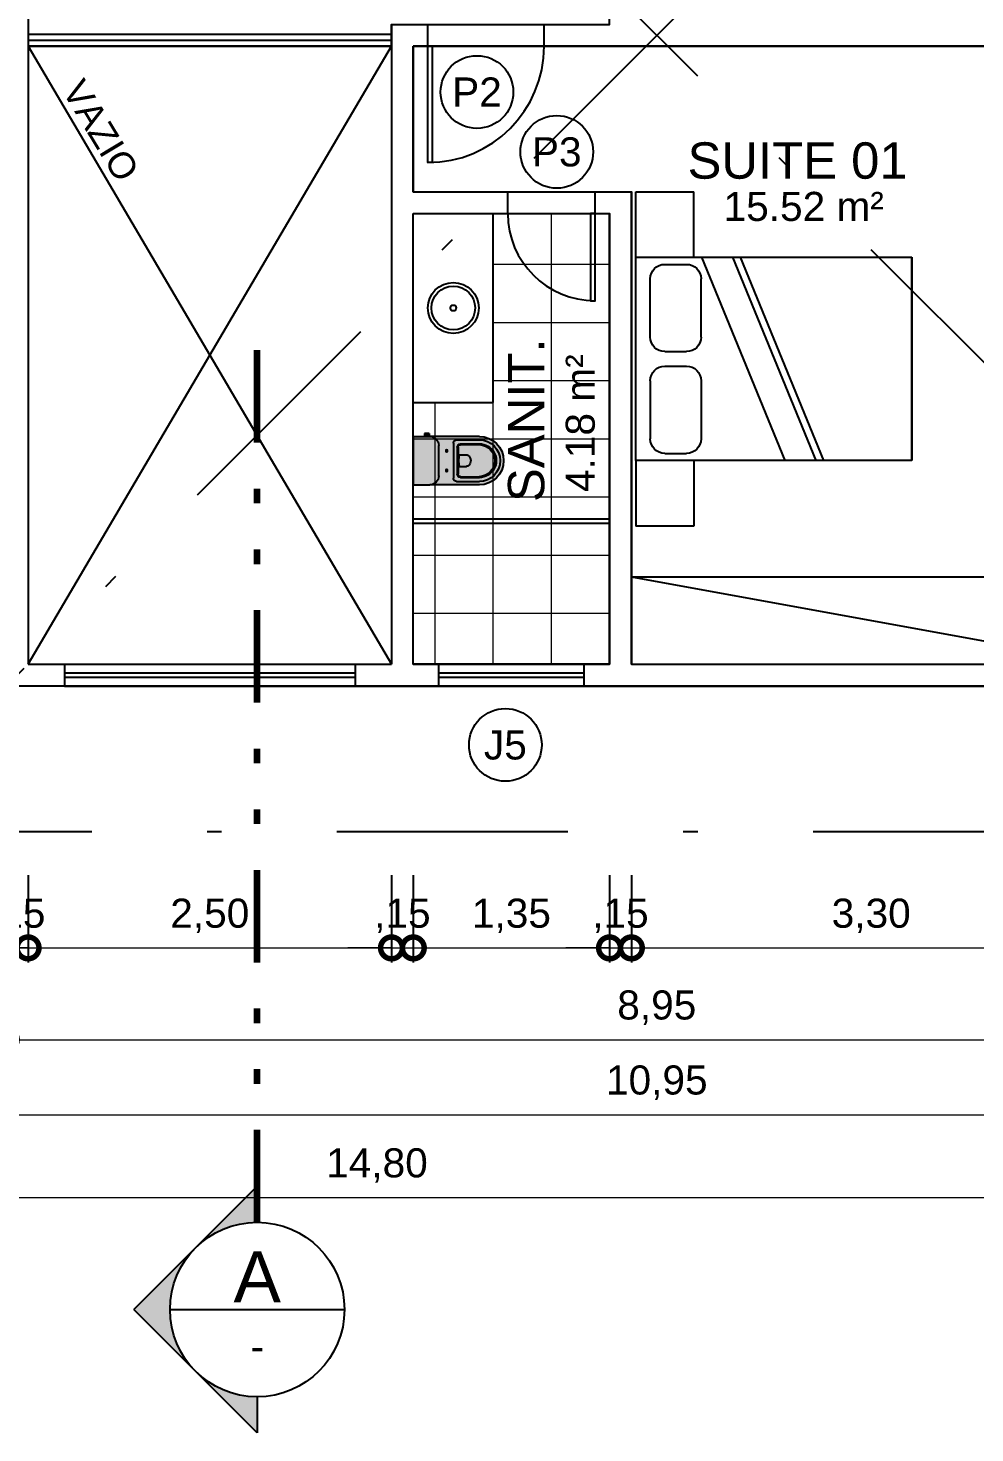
# Model space of a CAD drawing. Header units: metres. Extents: x 47788.9 to 47882.9, y 23411 to 23449.6.
# Drawn here: x 47798.4 to 47804.91, y 23415.83 to 23425.49 of the extents above; entities that cross this region are included whole.
import ezdxf
from ezdxf.enums import TextEntityAlignment as Align

# ---------------------------------------------------------------- set-up
doc = ezdxf.new("R2010")
doc.units = ezdxf.units.M
doc.header["$LTSCALE"] = 0.25
doc.linetypes.add('DASHDOT2', pattern=[12.7, 6.35, -3.175, 0, -3.175])
doc.linetypes.add('DIVIDEX2', pattern=[63.5, 25.4, -12.7, 0, -12.7, 0, -12.7])
for name, color, linetype in [('0 @ 0.1', 7, 'Continuous'), ('ARQ_ALV CT', 5, 'Continuous'), ('ARQ_ESQ CT', 30, 'Continuous'), ('ARQ_GRADIL', 2, 'Continuous'), ('ARQ_MOB 01', 1, 'Continuous'), ('ARQ_PISO 01', 1, 'Continuous'), ('ARQ_PROJ SUP', 1, 'DASHDOT2'), ('ARQ_SAN 01', 1, 'Continuous'), ('ARQ_SAN 02', 2, 'Continuous'), ('ARQ_SIMB 01', 1, 'Continuous'), ('ARQ_TXT 01', 1, 'Continuous'), ('LOUÇA', 2, 'Continuous'), ('SIMB_01', 1, 'Continuous'), ('SIMB_02', 2, 'Continuous'), ('SIMB_PREENCHIMENTO', 253, 'Continuous'), ('SIMB_TXT', 1, 'Continuous')]:
    doc.layers.add(name, color=color, linetype=linetype)
doc.layers.add('ARQ_0_AREAS', color=7, linetype='Continuous', true_color=0x5a1694, plot=False)
doc.layers.add('ARQ_CINZA 03', color=252, linetype='Continuous', lineweight=9)
doc.layers.add('SIMB_LCT', color=252, linetype='DIVIDEX2', lineweight=100)
doc.layers.add('ARQ_COTA_AZUL', color=5, linetype='Continuous', lineweight=20, true_color=0x0000ff)
doc.styles.add('Annot_1.8mm', font='arial.ttf', dxfattribs={"height": 1.8})
doc.styles.add('Annot_2.0mm', font='arial.ttf', dxfattribs={"height": 2})
doc.styles.add('Annot_2.5mm', font='arial.ttf', dxfattribs={"height": 2.5})
doc.styles.add('cota', font='arial.ttf')
doc.styles.add('SIMB', font='arial.ttf')
doc.dimstyles.new('Info 01 - annot', dxfattribs={"dimtxt": 2, "dimasz": 3, "dimexe": 1, "dimexo": 1, "dimgap": 1, "dimtad": 1, "dimzin": 4, "dimtxsty": 'cota', "dimblk": 'DOTSMALL', "dimcen": 2, "dimdle": 1, "dimclrd": 256, "dimclre": 256, "dimclrt": 1, "dimazin": 2, "dimtfac": 0.09, "dimtix": 1, "dimtmove": 2, "dimatfit": 2, "dimfxl": 5, "dimfxlon": 1, "dimtolj": 1, "dimtzin": 4, "dimlwd": -1, "dimarcsym": 1})

# ---------------------------------------------------------------- blocks, each defined once
blk = doc.blocks.new('*U158')
at = {"layer": 'SIMB_PREENCHIMENTO', "transparency": 33554587}
h = blk.add_hatch(color=256, dxfattribs=at)
h.dxf.hatch_style = 1
h.paths.add_polyline_path([(0, 8.483), (-4.152, 4.332, -0.401827), (4.152, 4.332)])
h = blk.add_hatch(color=256, dxfattribs=at)
h.dxf.hatch_style = 1
h.paths.add_polyline_path([(-4.332, 4.152), (-8.483, 0), (-6, 0, -0.193399)])
h = blk.add_hatch(color=256, dxfattribs=at)
h.dxf.hatch_style = 1
h.paths.add_polyline_path([(4.332, 4.152, -0.193399), (6, 0), (8.483, 0)])
at = {"layer": 'SIMB_01'}
for p, q in [((-8.483, 0), (0, 8.483)), ((8.483, 0), (0, 8.483)), ((0, 6), (0, -6)), ((-6, 0), (-8.483, 0)), ((6, 0), (8.483, 0))]:
    blk.add_line(p, q, dxfattribs=at)
blk.add_circle((0, 0), 6, dxfattribs=at)
at = {"layer": 'SIMB_LCT'}
blk.add_line((6, 0), (69.061, 0), dxfattribs=at)
at = {"layer": 'SIMB_TXT', "style": 'SIMB'}
for tag, height, p in [('000', 3.5, (2.25, 0)), ('999', 2, (-2.525, 0))]:
    blk.add_attdef(tag, text='', height=height, rotation=270, dxfattribs=at).set_placement(p, align=Align.MIDDLE_CENTER)
blk = doc.blocks.new('VASO_BELL')
at = {"true_color": 0xffffff}
h = blk.add_hatch(color=7, dxfattribs=at)
h.dxf.hatch_style = 1
edge = h.paths.add_edge_path()
edge.add_line((0, 0), (0.37, 0))
edge.add_line((0.37, 0), (0.37, -0.126))
edge.add_line((0.37, -0.126), (0.37, -0.505))
edge.add_arc((0.185, -0.505), 0.185, -180, 0, ccw=False)
edge.add_line((0, -0.505), (0, -0.126))
edge.add_line((0, -0.126), (0, 0))
h = blk.add_hatch(color=7, dxfattribs=at)
h.dxf.hatch_style = 1
h.paths.add_polyline_path([(-0.007, -0.086), (-0.022, -0.086), (-0.022, -0.121), (-0.007, -0.121)])
h = blk.add_hatch(color=7, dxfattribs=at)
h.dxf.hatch_style = 1
h.paths.add_polyline_path([(0, -0.089), (-0.007, -0.089), (-0.007, -0.117), (0, -0.117)])
at = {"layer": 'ARQ_SAN 01'}
for p, q in [((0.056, -0.361), (0.056, -0.505)), ((0.062, -0.361), (0.062, -0.505)), ((0.082, -0.336), (0.288, -0.336)), ((0.082, -0.342), (0.288, -0.342)), ((0.141, -0.353), (0.141, -0.406)), ((0.229, -0.353), (0.229, -0.406)), ((0.308, -0.361), (0.308, -0.505)), ((0.314, -0.361), (0.314, -0.505))]:
    blk.add_line(p, q, dxfattribs=at)
for centre in [(0.11, -0.255), (0.26, -0.255)]:
    blk.add_circle(centre, 0.0075, dxfattribs=at)
for centre, radius, start, end in [((0.082, -0.361), 0.025, 90, 180), ((0.082, -0.361), 0.019, 90, 180), ((0.191, -0.592), 0.244, 91.4264, 101.8331), ((0.168, -0.406), 0.027, 180, 229.1678), ((0.185, -0.386), 0.053, 229.1678, 310.8322), ((0.179, -0.592), 0.244, 78.1669, 88.5736), ((0.202, -0.406), 0.027, 310.8322, 0), ((0.288, -0.361), 0.025, 0, 90), ((0.288, -0.361), 0.019, 0, 90), ((0.185, -0.505), 0.129, 179.7773, 0.2227), ((0.185, -0.499), 0.123, 182.6006, 357.3994)]:
    blk.add_arc(centre, radius, start, end, dxfattribs=at)
at = {"layer": 'ARQ_SAN 02'}
for p, q in [((0, 0), (0, -0.126)), ((0, 0), (0.37, 0)), ((0.37, 0), (0.37, -0.126)), ((-0.022, -0.086), (-0.007, -0.086)), ((-0.022, -0.121), (-0.022, -0.086)), ((-0.007, -0.121), (-0.007, -0.086)), ((0, -0.089), (-0.007, -0.089)), ((-0.022, -0.121), (-0.007, -0.121)), ((0, -0.117), (-0.007, -0.117)), ((0, -0.505), (0, -0.126)), ((0.301, -0.195), (0.069, -0.195)), ((0.37, -0.505), (0.37, -0.126)), ((0.051, -0.306), (0.319, -0.306)), ((0.026, -0.331), (0.026, -0.505)), ((0.344, -0.331), (0.344, -0.505))]:
    blk.add_line(p, q, dxfattribs=at)
for centre, radius, start, end in [((0.069, -0.126), 0.069, 180, 270), ((0.301, -0.126), 0.069, 270, 0), ((0.051, -0.331), 0.025, 90, 180), ((0.319, -0.331), 0.025, 0, 90), ((0.185, -0.505), 0.185, 180, 0), ((0.185, -0.505), 0.159, 180, 0)]:
    blk.add_arc(centre, radius, start, end, dxfattribs=at)
blk = doc.blocks.new('_DotSmall')
at = {"color": 0, "linetype": 'ByBlock', "const_width": 0.5}
blk.add_lwpolyline([(-0.0625, 0, 1), (0.0625, 0, 1)], format="xyb", close=True, dxfattribs=at)
blk = doc.blocks.new('*D47')
at = {"layer": 'ARQ_COTA_AZUL', "lineweight": -2, "transparency": 16777216}
for p, q in [((47798.3978, 23419.6617), (47798.3978, 23419.0617)), ((47800.8978, 23419.6617), (47800.8978, 23419.0617))]:
    blk.add_line(p, q, dxfattribs=at)
at = {"layer": 'ARQ_COTA_AZUL', "transparency": 16777216}
blk.add_line((47798.2978, 23419.1617), (47800.9978, 23419.1617), dxfattribs=at)
at = {"layer": 'Defpoints', "color": 0, "transparency": 16777216}
for p in [(47798.3978, 23421.1128), (47800.8978, 23421.1128), (47800.8978, 23419.1617)]:
    blk.add_point(p, dxfattribs=at)
at = {"layer": 'ARQ_COTA_AZUL', "transparency": 16777216, "xscale": 0.3, "yscale": 0.3, "zscale": 0.3, "rotation": 180}
blk.add_blockref('_DotSmall', (47798.3978, 23419.1617), dxfattribs=at)
at = {"layer": 'ARQ_COTA_AZUL', "transparency": 16777216, "xscale": 0.3, "yscale": 0.3, "zscale": 0.3}
blk.add_blockref('_DotSmall', (47800.8978, 23419.1617), dxfattribs=at)
at = {"layer": 'ARQ_COTA_AZUL', "color": 1, "transparency": 16777216, "insert": (47799.6478, 23419.3819), "char_height": 0.2, "attachment_point": 5, "style": 'cota'}
blk.add_mtext('\\A1;2,50', dxfattribs=at)
blk = doc.blocks.new('*D48')
at = {"layer": 'ARQ_COTA_AZUL', "lineweight": -2, "transparency": 16777216}
for p, q in [((47800.8978, 23419.6617), (47800.8978, 23419.0617)), ((47801.0478, 23419.6617), (47801.0478, 23419.0617))]:
    blk.add_line(p, q, dxfattribs=at)
at = {"layer": 'ARQ_COTA_AZUL', "transparency": 16777216}
for p, q in [((47800.8978, 23419.1617), (47800.5978, 23419.1617)), ((47800.8978, 23419.1617), (47801.0478, 23419.1617)), ((47801.0478, 23419.1617), (47801.3478, 23419.1617))]:
    blk.add_line(p, q, dxfattribs=at)
at = {"layer": 'Defpoints', "color": 0, "transparency": 16777216}
for p in [(47800.8978, 23421.1128), (47801.0478, 23421.1128), (47801.0478, 23419.1617)]:
    blk.add_point(p, dxfattribs=at)
at = {"layer": 'ARQ_COTA_AZUL', "transparency": 16777216, "xscale": 0.3, "yscale": 0.3, "zscale": 0.3}
blk.add_blockref('_DotSmall', (47800.8978, 23419.1617), dxfattribs=at)
at = {"layer": 'ARQ_COTA_AZUL', "transparency": 16777216, "xscale": 0.3, "yscale": 0.3, "zscale": 0.3, "rotation": 180}
blk.add_blockref('_DotSmall', (47801.0478, 23419.1617), dxfattribs=at)
at = {"layer": 'ARQ_COTA_AZUL', "color": 1, "transparency": 16777216, "insert": (47800.9728, 23419.3819), "char_height": 0.2, "attachment_point": 5, "style": 'cota'}
blk.add_mtext('\\A1;,15', dxfattribs=at)
blk = doc.blocks.new('*D49')
at = {"layer": 'ARQ_COTA_AZUL', "lineweight": -2, "transparency": 16777216}
for p, q in [((47801.0478, 23419.6617), (47801.0478, 23419.0617)), ((47802.3978, 23419.6617), (47802.3978, 23419.0617))]:
    blk.add_line(p, q, dxfattribs=at)
at = {"layer": 'ARQ_COTA_AZUL', "transparency": 16777216}
blk.add_line((47800.9478, 23419.1617), (47802.4978, 23419.1617), dxfattribs=at)
at = {"layer": 'Defpoints', "color": 0, "transparency": 16777216}
for p in [(47801.0478, 23421.1128), (47802.3978, 23421.1128), (47802.3978, 23419.1617)]:
    blk.add_point(p, dxfattribs=at)
at = {"layer": 'ARQ_COTA_AZUL', "transparency": 16777216, "xscale": 0.3, "yscale": 0.3, "zscale": 0.3, "rotation": 180}
blk.add_blockref('_DotSmall', (47801.0478, 23419.1617), dxfattribs=at)
at = {"layer": 'ARQ_COTA_AZUL', "transparency": 16777216, "xscale": 0.3, "yscale": 0.3, "zscale": 0.3}
blk.add_blockref('_DotSmall', (47802.3978, 23419.1617), dxfattribs=at)
at = {"layer": 'ARQ_COTA_AZUL', "color": 1, "transparency": 16777216, "insert": (47801.7228, 23419.3819), "char_height": 0.2, "attachment_point": 5, "style": 'cota'}
blk.add_mtext('\\A1;1,35', dxfattribs=at)
blk = doc.blocks.new('*D50')
at = {"layer": 'ARQ_COTA_AZUL', "lineweight": -2, "transparency": 16777216}
for p, q in [((47802.3978, 23419.6617), (47802.3978, 23419.0617)), ((47802.5478, 23419.6617), (47802.5478, 23419.0617))]:
    blk.add_line(p, q, dxfattribs=at)
at = {"layer": 'ARQ_COTA_AZUL', "transparency": 16777216}
for p, q in [((47802.3978, 23419.1617), (47802.0978, 23419.1617)), ((47802.3978, 23419.1617), (47802.5478, 23419.1617)), ((47802.5478, 23419.1617), (47802.8478, 23419.1617))]:
    blk.add_line(p, q, dxfattribs=at)
at = {"layer": 'Defpoints', "color": 0, "transparency": 16777216}
for p in [(47802.3978, 23421.1128), (47802.5478, 23421.1128), (47802.5478, 23419.1617)]:
    blk.add_point(p, dxfattribs=at)
at = {"layer": 'ARQ_COTA_AZUL', "transparency": 16777216, "xscale": 0.3, "yscale": 0.3, "zscale": 0.3}
blk.add_blockref('_DotSmall', (47802.3978, 23419.1617), dxfattribs=at)
at = {"layer": 'ARQ_COTA_AZUL', "transparency": 16777216, "xscale": 0.3, "yscale": 0.3, "zscale": 0.3, "rotation": 180}
blk.add_blockref('_DotSmall', (47802.5478, 23419.1617), dxfattribs=at)
at = {"layer": 'ARQ_COTA_AZUL', "color": 1, "transparency": 16777216, "insert": (47802.4728, 23419.3819), "char_height": 0.2, "attachment_point": 5, "style": 'cota'}
blk.add_mtext('\\A1;,15', dxfattribs=at)
blk = doc.blocks.new('*D51')
at = {"layer": 'ARQ_COTA_AZUL', "lineweight": -2, "transparency": 16777216}
for p, q in [((47802.5478, 23419.6617), (47802.5478, 23419.0617)), ((47805.8478, 23419.6617), (47805.8478, 23419.0617))]:
    blk.add_line(p, q, dxfattribs=at)
at = {"layer": 'ARQ_COTA_AZUL', "transparency": 16777216}
blk.add_line((47802.4478, 23419.1617), (47805.9478, 23419.1617), dxfattribs=at)
at = {"layer": 'Defpoints', "color": 0, "transparency": 16777216}
for p in [(47802.5478, 23421.1128), (47805.8478, 23421.1128), (47805.8478, 23419.1617)]:
    blk.add_point(p, dxfattribs=at)
at = {"layer": 'ARQ_COTA_AZUL', "transparency": 16777216, "xscale": 0.3, "yscale": 0.3, "zscale": 0.3, "rotation": 180}
blk.add_blockref('_DotSmall', (47802.5478, 23419.1617), dxfattribs=at)
at = {"layer": 'ARQ_COTA_AZUL', "transparency": 16777216, "xscale": 0.3, "yscale": 0.3, "zscale": 0.3}
blk.add_blockref('_DotSmall', (47805.8478, 23419.1617), dxfattribs=at)
at = {"layer": 'ARQ_COTA_AZUL', "color": 1, "transparency": 16777216, "insert": (47804.1978, 23419.3819), "char_height": 0.2, "attachment_point": 5, "style": 'cota'}
blk.add_mtext('\\A1;3,30', dxfattribs=at)
blk = doc.blocks.new('*U25')
at = {"layer": 'SIMB_02'}
blk.add_circle((0, 0), 2.5, dxfattribs=at)
at = {"layer": 'SIMB_TXT', "style": 'SIMB'}
blk.add_attdef('CDESQ', text='', height=2, dxfattribs=at).set_placement((0, 0), align=Align.MIDDLE_CENTER)
blk = doc.blocks.new('*D107')
at = {"layer": 'ARQ_COTA_AZUL', "lineweight": -2, "transparency": 16777216}
for p, q in [((47798.2478, 23419.0305), (47798.2478, 23418.4305)), ((47807.1978, 23419.0305), (47807.1978, 23418.4305))]:
    blk.add_line(p, q, dxfattribs=at)
at = {"layer": 'ARQ_COTA_AZUL', "transparency": 16777216}
blk.add_line((47798.1478, 23418.5305), (47807.2978, 23418.5305), dxfattribs=at)
at = {"layer": 'Defpoints', "color": 0, "transparency": 16777216}
for p in [(47798.2478, 23422.2128), (47807.1978, 23420.9628), (47807.1978, 23418.5305)]:
    blk.add_point(p, dxfattribs=at)
at = {"layer": 'ARQ_COTA_AZUL', "transparency": 16777216, "xscale": 0.3, "yscale": 0.3, "zscale": 0.3, "rotation": 180}
blk.add_blockref('_DotSmall', (47798.2478, 23418.5305), dxfattribs=at)
at = {"layer": 'ARQ_COTA_AZUL', "transparency": 16777216, "xscale": 0.3, "yscale": 0.3, "zscale": 0.3}
blk.add_blockref('_DotSmall', (47807.1978, 23418.5305), dxfattribs=at)
at = {"layer": 'ARQ_COTA_AZUL', "color": 1, "transparency": 16777216, "insert": (47802.7228, 23418.7507), "char_height": 0.2, "attachment_point": 5, "style": 'cota'}
blk.add_mtext('\\A1;8,95', dxfattribs=at)
blk = doc.blocks.new('*D109')
at = {"layer": 'ARQ_COTA_AZUL', "lineweight": -2, "transparency": 16777216}
for p, q in [((47797.2478, 23418.5145), (47797.2478, 23417.9145)), ((47808.1978, 23418.5145), (47808.1978, 23417.9145))]:
    blk.add_line(p, q, dxfattribs=at)
at = {"layer": 'ARQ_COTA_AZUL', "transparency": 16777216}
blk.add_line((47797.1478, 23418.0145), (47808.2978, 23418.0145), dxfattribs=at)
at = {"layer": 'Defpoints', "color": 0, "transparency": 16777216}
for p in [(47797.2478, 23419.9628), (47808.1978, 23419.9628), (47808.1978, 23418.0145)]:
    blk.add_point(p, dxfattribs=at)
at = {"layer": 'ARQ_COTA_AZUL', "transparency": 16777216, "xscale": 0.3, "yscale": 0.3, "zscale": 0.3, "rotation": 180}
blk.add_blockref('_DotSmall', (47797.2478, 23418.0145), dxfattribs=at)
at = {"layer": 'ARQ_COTA_AZUL', "transparency": 16777216, "xscale": 0.3, "yscale": 0.3, "zscale": 0.3}
blk.add_blockref('_DotSmall', (47808.1978, 23418.0145), dxfattribs=at)
at = {"layer": 'ARQ_COTA_AZUL', "color": 1, "transparency": 16777216, "insert": (47802.7228, 23418.2347), "char_height": 0.2, "attachment_point": 5, "style": 'cota'}
blk.add_mtext('\\A1;10,95', dxfattribs=at)
blk = doc.blocks.new('*D123')
at = {"layer": 'ARQ_COTA_AZUL', "transparency": 16777216}
blk.add_line((47809.1805, 23421.0128), (47809.1805, 23424.3128), dxfattribs=at)
at = {"layer": 'ARQ_COTA_AZUL', "lineweight": -2, "transparency": 16777216}
for p, q in [((47808.6805, 23424.2128), (47809.2805, 23424.2128)), ((47808.6805, 23421.1128), (47809.2805, 23421.1128))]:
    blk.add_line(p, q, dxfattribs=at)
at = {"layer": 'Defpoints', "color": 0, "transparency": 16777216}
for p in [(47802.3978, 23424.2128), (47809.1805, 23424.2128), (47807.1978, 23421.1128)]:
    blk.add_point(p, dxfattribs=at)
at = {"layer": 'ARQ_COTA_AZUL', "transparency": 16777216, "xscale": 0.3, "yscale": 0.3, "zscale": 0.3}
for p, rotation in [((47809.1805, 23424.2128), 90), ((47809.1805, 23421.1128), 270)]:
    blk.add_blockref('_DotSmall', p, dxfattribs=dict(at, rotation=rotation))
at = {"layer": 'ARQ_COTA_AZUL', "color": 1, "transparency": 16777216, "insert": (47808.9603, 23422.6628), "char_height": 0.2, "attachment_point": 5, "rotation": 90, "style": 'cota'}
blk.add_mtext('\\A1;3,10', dxfattribs=at)
blk = doc.blocks.new('*D124')
at = {"layer": 'ARQ_COTA_AZUL', "transparency": 16777216}
for p, q in [((47809.2055, 23424.3628), (47809.2055, 23424.6628)), ((47809.2055, 23424.2128), (47809.2055, 23424.3628)), ((47809.2055, 23424.2128), (47809.2055, 23423.9128))]:
    blk.add_line(p, q, dxfattribs=at)
at = {"layer": 'ARQ_COTA_AZUL', "lineweight": -2, "transparency": 16777216}
for p, q in [((47808.7055, 23424.3628), (47809.3055, 23424.3628)), ((47808.7055, 23424.2128), (47809.3055, 23424.2128))]:
    blk.add_line(p, q, dxfattribs=at)
at = {"layer": 'Defpoints', "color": 0, "transparency": 16777216}
for p in [(47802.4228, 23424.3628), (47809.2055, 23424.3628), (47802.3978, 23424.2128)]:
    blk.add_point(p, dxfattribs=at)
at = {"layer": 'ARQ_COTA_AZUL', "transparency": 16777216, "xscale": 0.3, "yscale": 0.3, "zscale": 0.3}
for p, rotation in [((47809.2055, 23424.3628), 270), ((47809.2055, 23424.2128), 90)]:
    blk.add_blockref('_DotSmall', p, dxfattribs=dict(at, rotation=rotation))
at = {"layer": 'ARQ_COTA_AZUL', "color": 1, "transparency": 16777216, "insert": (47808.9853, 23424.2878), "char_height": 0.2, "attachment_point": 5, "rotation": 90, "style": 'cota'}
blk.add_mtext('\\A1;,15', dxfattribs=at)
blk = doc.blocks.new('*D125')
at = {"layer": 'ARQ_COTA_AZUL', "transparency": 16777216}
blk.add_line((47809.1805, 23424.2628), (47809.1805, 23425.4628), dxfattribs=at)
at = {"layer": 'ARQ_COTA_AZUL', "lineweight": -2, "transparency": 16777216}
for p, q in [((47808.6805, 23425.3628), (47809.2805, 23425.3628)), ((47808.6805, 23424.3628), (47809.2805, 23424.3628))]:
    blk.add_line(p, q, dxfattribs=at)
at = {"layer": 'Defpoints', "color": 0, "transparency": 16777216}
for p in [(47807.1978, 23425.3628), (47809.1805, 23425.3628), (47802.4228, 23424.3628)]:
    blk.add_point(p, dxfattribs=at)
at = {"layer": 'ARQ_COTA_AZUL', "transparency": 16777216, "xscale": 0.3, "yscale": 0.3, "zscale": 0.3}
for p, rotation in [((47809.1805, 23425.3628), 90), ((47809.1805, 23424.3628), 270)]:
    blk.add_blockref('_DotSmall', p, dxfattribs=dict(at, rotation=rotation))
at = {"layer": 'ARQ_COTA_AZUL', "color": 1, "transparency": 16777216, "insert": (47808.9603, 23424.8628), "char_height": 0.2, "attachment_point": 5, "rotation": 90, "style": 'cota'}
blk.add_mtext('\\A1;1,00', dxfattribs=at)
blk = doc.blocks.new('*D127')
at = {"layer": 'ARQ_COTA_AZUL', "transparency": 16777216}
blk.add_line((47809.1805, 23425.4128), (47809.1805, 23426.6128), dxfattribs=at)
at = {"layer": 'ARQ_COTA_AZUL', "lineweight": -2, "transparency": 16777216}
for p, q in [((47808.6805, 23426.5128), (47809.2805, 23426.5128)), ((47808.6805, 23425.5128), (47809.2805, 23425.5128))]:
    blk.add_line(p, q, dxfattribs=at)
at = {"layer": 'Defpoints', "color": 0, "transparency": 16777216}
for p in [(47802.3978, 23426.5128), (47809.1805, 23426.5128), (47807.1978, 23425.5128)]:
    blk.add_point(p, dxfattribs=at)
at = {"layer": 'ARQ_COTA_AZUL', "transparency": 16777216, "xscale": 0.3, "yscale": 0.3, "zscale": 0.3}
for p, rotation in [((47809.1805, 23426.5128), 90), ((47809.1805, 23425.5128), 270)]:
    blk.add_blockref('_DotSmall', p, dxfattribs=dict(at, rotation=rotation))
at = {"layer": 'ARQ_COTA_AZUL', "color": 1, "transparency": 16777216, "insert": (47808.9603, 23426.0128), "char_height": 0.2, "attachment_point": 5, "rotation": 90, "style": 'cota'}
blk.add_mtext('\\A1;1,00', dxfattribs=at)
blk = doc.blocks.new('*D141')
at = {"layer": 'ARQ_COTA_AZUL', "lineweight": -2, "transparency": 16777216}
for p, q in [((47793.3978, 23417.9445), (47793.3978, 23417.3445)), ((47808.1978, 23417.9445), (47808.1978, 23417.3445))]:
    blk.add_line(p, q, dxfattribs=at)
at = {"layer": 'ARQ_COTA_AZUL', "transparency": 16777216}
blk.add_line((47793.2978, 23417.4445), (47808.2978, 23417.4445), dxfattribs=at)
at = {"layer": 'Defpoints', "color": 0, "transparency": 16777216}
for p in [(47793.3978, 23422.2128), (47808.1978, 23419.9628), (47808.1978, 23417.4445)]:
    blk.add_point(p, dxfattribs=at)
at = {"layer": 'ARQ_COTA_AZUL', "transparency": 16777216, "xscale": 0.3, "yscale": 0.3, "zscale": 0.3, "rotation": 180}
blk.add_blockref('_DotSmall', (47793.3978, 23417.4445), dxfattribs=at)
at = {"layer": 'ARQ_COTA_AZUL', "transparency": 16777216, "xscale": 0.3, "yscale": 0.3, "zscale": 0.3}
blk.add_blockref('_DotSmall', (47808.1978, 23417.4445), dxfattribs=at)
at = {"layer": 'ARQ_COTA_AZUL', "color": 1, "transparency": 16777216, "insert": (47800.7978, 23417.6647), "char_height": 0.2, "attachment_point": 5, "style": 'cota'}
blk.add_mtext('\\A1;14,80', dxfattribs=at)
blk = doc.blocks.new('CAMA 180')
at = {"layer": 'ARQ_MOB 01'}
for p, q in [((0.4, 1.15), (0, 1.15)), ((0, 0.7), (0, 1.15)), ((0.4, 0.7), (0.4, 1.15)), ((1.9, 0.7), (0, 0.7)), ((0, 0.7), (0, -0.7)), ((0.4525, -0.7), (1.026, 0.7)), ((0.665, -0.7), (1.2385, 0.7)), ((0.7181, -0.7), (1.2916, 0.7)), ((1.9, -0.7), (1.9, 0.7)), ((1.9, 0.7), (1.9, -0.7)), ((0.2, 0.6501), (0.35, 0.6501)), ((0.1, 0.1501), (0.1, 0.5501)), ((0.45, 0.1501), (0.45, 0.5501)), ((0.2, 0.0501), (0.35, 0.0501)), ((0.2, -0.0501), (0.35, -0.0501)), ((0.1, -0.1501), (0.1, -0.5501)), ((0.45, -0.1501), (0.45, -0.5501)), ((0.2, -0.6501), (0.35, -0.6501)), ((0, -0.7), (1.9, -0.7)), ((0, -0.7), (0, -1.15)), ((0.4, -0.7), (0.4, -1.15)), ((0, -1.15), (0.4, -1.15))]:
    blk.add_line(p, q, dxfattribs=at)
for centre, start, end in [((0.2, 0.5501), 90, 180), ((0.35, 0.5501), 0, 90), ((0.2, 0.1501), 180, 270), ((0.35, 0.1501), 270, 0), ((0.2, -0.1501), 90, 180), ((0.35, -0.1501), 0, 90), ((0.2, -0.5501), 180, 270), ((0.35, -0.5501), 270, 0)]:
    blk.add_arc(centre, 0.1, start, end, dxfattribs=at)
blk = doc.blocks.new('*D165')
at = {"layer": 'ARQ_COTA_AZUL', "lineweight": -2, "transparency": 16777216}
for p, q in [((47798.2478, 23419.6617), (47798.2478, 23419.0617)), ((47798.3978, 23419.6617), (47798.3978, 23419.0617))]:
    blk.add_line(p, q, dxfattribs=at)
at = {"layer": 'ARQ_COTA_AZUL', "transparency": 16777216}
for p, q in [((47798.2478, 23419.1617), (47797.9478, 23419.1617)), ((47798.3978, 23419.1617), (47798.2478, 23419.1617)), ((47798.3978, 23419.1617), (47798.6978, 23419.1617))]:
    blk.add_line(p, q, dxfattribs=at)
at = {"layer": 'Defpoints', "color": 0, "transparency": 16777216}
for p in [(47798.3978, 23421.1128), (47798.2478, 23420.9628), (47798.2478, 23419.1617)]:
    blk.add_point(p, dxfattribs=at)
at = {"layer": 'ARQ_COTA_AZUL', "transparency": 16777216, "xscale": 0.3, "yscale": 0.3, "zscale": 0.3}
blk.add_blockref('_DotSmall', (47798.2478, 23419.1617), dxfattribs=at)
at = {"layer": 'ARQ_COTA_AZUL', "transparency": 16777216, "xscale": 0.3, "yscale": 0.3, "zscale": 0.3, "rotation": 180}
blk.add_blockref('_DotSmall', (47798.3978, 23419.1617), dxfattribs=at)
at = {"layer": 'ARQ_COTA_AZUL', "color": 1, "transparency": 16777216, "insert": (47798.3228, 23419.3819), "char_height": 0.2, "attachment_point": 5, "style": 'cota'}
blk.add_mtext('\\A1;,15', dxfattribs=at)

msp = doc.modelspace()

# ---------------------------------------------------------------- hatches: boundary and pattern name
at = {"layer": 'ARQ_CINZA 03'}
h = msp.add_hatch(dxfattribs=at)
h.set_pattern_fill('_USER', color=256, scale=0.4, angle=-90, double=1, pattern_type=0)
h.set_pattern_definition([(270, (47802.39784, 23426.66282), (0.4, -2e-16), []), (0, (47802.39784, 23426.66282), (0, 0.4), [])])
h.paths.add_polyline_path([(47801.5978, 23422.9128), (47801.5978, 23424.2128), (47802.3978, 23424.2128), (47802.3978, 23421.1128), (47801.0478, 23421.1128), (47801.0478, 23422.9128)])

# ---------------------------------------------------------------- linework, layer by layer
at = {"layer": 'ARQ_0_AREAS'}
for points in [[(47798.2478, 23429.9128), (47807.1978, 23429.9128), (47807.1978, 23420.9628), (47798.2478, 23420.9628)], [(47798.2478, 23429.9128), (47807.1978, 23429.9128), (47807.1978, 23420.9628), (47798.2478, 23420.9628)], [(47798.3978, 23425.3628), (47800.8978, 23425.3628), (47800.8978, 23425.5128), (47802.3978, 23425.5128), (47802.3978, 23426.5128), (47798.3978, 23426.5128)], [(47801.0478, 23425.3628), (47801.0478, 23424.3628), (47802.5478, 23424.3628), (47802.5478, 23421.1128), (47805.8478, 23421.1128), (47805.8478, 23425.3628)], [(47801.0478, 23424.2128), (47802.3978, 23424.2128), (47802.3978, 23421.1128), (47801.0478, 23421.1128)], [(47801.0478, 23424.2128), (47802.3978, 23424.2128), (47802.3978, 23421.1128), (47801.0478, 23421.1128)]]:
    msp.add_lwpolyline(points, close=True, dxfattribs=at)
at = {"layer": 'ARQ_ALV CT'}
for p, q in [((47798.3978, 23429.9128), (47798.3978, 23421.1128)), ((47800.8978, 23425.5128), (47800.8978, 23421.1128)), ((47801.1478, 23425.3628), (47801.1478, 23425.5128)), ((47801.9478, 23425.3628), (47801.9478, 23425.5128)), ((47801.0478, 23425.3628), (47801.1478, 23425.3628)), ((47801.0478, 23424.3628), (47801.0478, 23425.3628)), ((47801.9478, 23425.3628), (47805.8478, 23425.3628)), ((47801.0478, 23424.3628), (47801.6978, 23424.3628)), ((47801.6978, 23424.2128), (47801.6978, 23424.3628)), ((47802.2978, 23424.3628), (47802.5478, 23424.3628)), ((47802.2978, 23424.2128), (47802.2978, 23424.3628)), ((47802.5478, 23421.1128), (47802.5478, 23424.3628)), ((47801.0478, 23421.1128), (47801.0478, 23424.2128)), ((47801.0478, 23424.2128), (47801.6978, 23424.2128)), ((47802.2978, 23424.2128), (47802.3978, 23424.2128)), ((47802.3978, 23421.1128), (47802.3978, 23424.2128)), ((47798.3978, 23421.1128), (47798.6478, 23421.1128)), ((47798.6478, 23421.1128), (47798.6478, 23420.9628)), ((47800.6478, 23421.1128), (47800.6478, 23420.9628)), ((47800.6478, 23421.1128), (47800.8978, 23421.1128)), ((47801.0478, 23421.1128), (47801.2228, 23421.1128)), ((47801.2228, 23421.1128), (47802.2228, 23421.1128)), ((47802.2228, 23421.1128), (47802.3978, 23421.1128)), ((47802.5478, 23421.1128), (47805.8478, 23421.1128)), ((47798.6478, 23420.9628), (47798.2478, 23420.9628)), ((47800.6478, 23420.9628), (47801.2228, 23420.9628)), ((47801.2228, 23420.9628), (47802.2228, 23420.9628)), ((47802.2228, 23420.9628), (47807.1978, 23420.9628))]:
    msp.add_line(p, q, dxfattribs=at)
at = {"layer": 'ARQ_ESQ CT'}
for p, q in [((47801.0478, 23422.1128), (47802.3978, 23422.1128)), ((47801.0478, 23422.0828), (47802.3978, 23422.0828)), ((47798.6478, 23421.0528), (47800.6478, 23421.0528)), ((47798.6478, 23421.0228), (47800.6478, 23421.0228))]:
    msp.add_line(p, q, dxfattribs=at)
for points in [[(47801.1478, 23425.3628), (47801.1778, 23425.3628), (47801.1778, 23424.5628), (47801.1478, 23424.5628)], [(47802.2978, 23424.2128), (47802.2678, 23424.2128), (47802.2678, 23423.6128), (47802.2978, 23423.6128)]]:
    msp.add_lwpolyline(points, close=True, dxfattribs=at)
at = {"layer": 'ARQ_GRADIL'}
for p, q in [((47800.8978, 23425.4428), (47798.3978, 23425.4428)), ((47800.8978, 23425.4028), (47798.3978, 23425.4028))]:
    msp.add_line(p, q, dxfattribs=at)
at = {"layer": 'ARQ_MOB 01', "linetype": 'Continuous'}
for q in [(47805.8478, 23421.7128), (47805.8478, 23421.1128)]:
    msp.add_line((47802.5478, 23421.7128), q, dxfattribs=at)
at = {"layer": 'ARQ_PISO 01'}
for p, q in [((47800.8978, 23425.3628), (47798.3978, 23425.3628)), ((47801.1478, 23425.3628), (47801.9478, 23425.3628)), ((47801.6978, 23424.3628), (47802.2978, 23424.3628)), ((47801.6978, 23424.2128), (47802.2978, 23424.2128)), ((47798.6478, 23421.1128), (47800.6478, 23421.1128)), ((47798.6478, 23420.9628), (47800.6478, 23420.9628))]:
    msp.add_line(p, q, dxfattribs=at)
at = {"layer": 'ARQ_PROJ SUP'}
for p, q in [((47797.2478, 23419.9628), (47808.1978, 23430.9128)), ((47797.2478, 23430.9128), (47808.1978, 23419.9628)), ((47801.2228, 23420.9628), (47801.2228, 23421.1128)), ((47802.2228, 23420.9628), (47802.2228, 23421.1128)), ((47801.2228, 23421.0528), (47802.2228, 23421.0528)), ((47801.2228, 23421.0228), (47802.2228, 23421.0228))]:
    msp.add_line(p, q, dxfattribs=at)
msp.add_lwpolyline([(47797.2478, 23419.9628), (47808.1978, 23419.9628), (47808.1978, 23430.9128), (47797.2478, 23430.9128)], close=True, dxfattribs=at)
at = {"layer": 'ARQ_SAN 02'}
for p, q in [((47801.5978, 23422.9128), (47801.5978, 23424.2128)), ((47801.0478, 23422.9128), (47801.5978, 23422.9128))]:
    msp.add_line(p, q, dxfattribs=at)
for radius in [0.175, 0.15, 0.02]:
    msp.add_circle((47801.3228, 23423.5628), radius, dxfattribs=at)
at = {"layer": 'ARQ_SIMB 01'}
for centre, radius, start, end in [((47801.1478, 23425.3628), 0.8, 270, 360), ((47802.2978, 23424.2128), 0.6, 180, 270)]:
    msp.add_arc(centre, radius, start, end, dxfattribs=at)
at = {"layer": 'SIMB_01'}
for p, q in [((47798.3978, 23421.1128), (47800.8978, 23425.3628)), ((47798.3978, 23425.3628), (47800.8978, 23421.1128))]:
    msp.add_line(p, q, dxfattribs=at)

# ---------------------------------------------------------------- block references
at = {"layer": '0 @ 0.1', "xscale": 0.1, "yscale": 0.1, "zscale": 0.1}
for p, values in [((47801.4857, 23425.0482), {'CDESQ': 'P2'}), ((47802.0346, 23424.6366), {'CDESQ': 'P3'}), ((47801.6811, 23420.5576), {'CDESQ': 'J5'})]:
    msp.add_blockref('*U25', p, dxfattribs=at).add_auto_attribs(values)
at = {"layer": '0 @ 0.1', "xscale": 0.1, "yscale": 0.1, "zscale": 0.1, "rotation": 89.99999999999999}
msp.add_blockref('*U158', (47799.9741, 23416.6743), dxfattribs=at).add_auto_attribs({'999': '-', '000': 'A'})
at = {"layer": 'ARQ_MOB 01', "linetype": 'Continuous', "xscale": -1, "rotation": 180}
msp.add_blockref('CAMA 180', (47802.5778, 23423.2128), dxfattribs=at)
at = {"layer": 'LOUÇA', "xscale": -0.900000000000091, "yscale": 0.900000000000091, "zscale": 0.900000000000091, "rotation": 90}
msp.add_blockref('VASO_BELL', (47801.0478, 23422.6793), dxfattribs=at)

# ---------------------------------------------------------------- texts
at = {"layer": 'ARQ_TXT 01', "attachment_point": 1}
for s, width, gutter_width, insert, char_height, rotation, style in [('VAZIO', 0.569142, 0.9, (47798.7811, 23425.1531), 0.18, 301.06516, 'Annot_1.8mm'), ('SANIT.', 2.41083, 1.5, (47801.6989, 23422.228), 0.25, 90, 'Annot_2.5mm'), ('4.18 m²', 1.1094, 1, (47802.0961, 23422.2968), 0.2, 90, 'Annot_2.0mm')]:
    msp.add_mtext_dynamic_manual_height_columns(s, width=width, gutter_width=gutter_width, heights=[0], dxfattribs=dict(at, insert=insert, char_height=char_height, rotation=rotation, style=style))
for s, width, gutter_width, insert, char_height, style in [('SUITE 01', 2.27532, 1.5, (47802.9343, 23424.7021), 0.25, 'Annot_2.5mm'), ('15.52 m²', 1.1094, 1, (47803.1823, 23424.3614), 0.2, 'Annot_2.0mm')]:
    msp.add_mtext_dynamic_manual_height_columns(s, width=width, gutter_width=gutter_width, heights=[0], dxfattribs=dict(at, insert=insert, char_height=char_height, style=style))

# ---------------------------------------------------------------- dimensions: what is measured, and where the dimension line sits
at = {"layer": 'ARQ_COTA_AZUL'}
for base, p1, p2, picture, middle in [((47809.1805, 23426.5128), (47807.1978, 23425.5128), (47802.3978, 23426.5128), '*D127', (47808.9603, 23426.0128)), ((47809.1805, 23425.3628), (47802.4228, 23424.3628), (47807.1978, 23425.3628), '*D125', (47808.9603, 23424.8628)), ((47809.2055, 23424.3628), (47802.3978, 23424.2128), (47802.4228, 23424.3628), '*D124', (47808.9853, 23424.2878)), ((47809.1805, 23424.2128), (47807.1978, 23421.1128), (47802.3978, 23424.2128), '*D123', (47808.9603, 23422.6628))]:
    dim = msp.add_linear_dim(base=base, p1=p1, p2=p2, angle=90, dimstyle='Info 01 - annot', dxfattribs=at)
    dim.commit()
    dim.dimension.update_dxf_attribs({"geometry": picture, "text_midpoint": middle})
for base, p1, p2, picture, middle in [((47808.1978, 23417.4445), (47793.3978, 23422.2128), (47808.1978, 23419.9628), '*D141', (47800.7978, 23417.6647)), ((47807.1978, 23418.5305), (47798.2478, 23422.2128), (47807.1978, 23420.9628), '*D107', (47802.7228, 23418.7507)), ((47798.2478, 23419.1617), (47798.3978, 23421.1128), (47798.2478, 23420.9628), '*D165', (47798.3228, 23419.3819)), ((47800.8978, 23419.1617), (47798.3978, 23421.1128), (47800.8978, 23421.1128), '*D47', (47799.6478, 23419.3819)), ((47801.0478, 23419.1617), (47800.8978, 23421.1128), (47801.0478, 23421.1128), '*D48', (47800.9728, 23419.3819)), ((47802.3978, 23419.1617), (47801.0478, 23421.1128), (47802.3978, 23421.1128), '*D49', (47801.7228, 23419.3819)), ((47802.5478, 23419.1617), (47802.3978, 23421.1128), (47802.5478, 23421.1128), '*D50', (47802.4728, 23419.3819)), ((47805.8478, 23419.1617), (47802.5478, 23421.1128), (47805.8478, 23421.1128), '*D51', (47804.1978, 23419.3819)), ((47808.1978, 23418.0145), (47797.2478, 23419.9628), (47808.1978, 23419.9628), '*D109', (47802.7228, 23418.2347))]:
    dim = msp.add_linear_dim(base=base, p1=p1, p2=p2, dimstyle='Info 01 - annot', dxfattribs=at)
    dim.commit()
    dim.dimension.update_dxf_attribs({"geometry": picture, "text_midpoint": middle})

doc.saveas('drawing.dxf')
